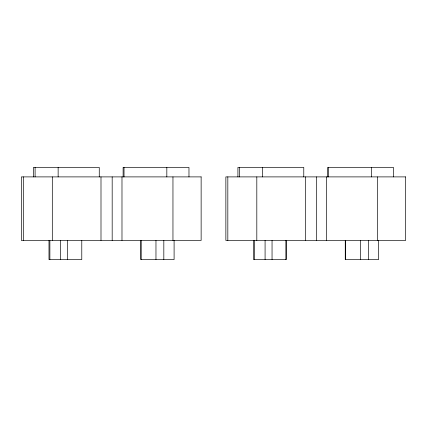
<?xml version="1.0" encoding="UTF-8"?>
<svg xmlns="http://www.w3.org/2000/svg" width="427" height="427" viewBox="0 0 427 427"><rect width="100%" height="100%" fill="white"/><g stroke="black" fill="none" stroke-linecap="round" stroke-linejoin="round"><path stroke-width="0.64" d="M393.481 176.895L393.481 167.432L327.621 167.432L327.621 176.895M378.61 240.438L378.61 259.568L345.256 259.568L345.256 240.438M377.468 176.895L377.468 240.438M371.341 167.432L371.341 176.895M368.336 240.438L368.336 259.568M360.479 240.438L360.479 259.568M345.656 240.438L345.656 259.568M328.528 167.432L328.528 176.895M326.495 176.895L326.495 240.438M316.685 176.895L316.685 240.438M305.508 176.895L305.508 240.438M303.778 176.895L303.778 167.432L237.919 167.432L237.919 176.895M286.293 240.438L286.293 259.568L253.494 259.568L253.494 240.438M285.893 240.438L285.893 259.568M272.047 240.438L272.047 259.568M265.082 240.438L265.082 259.568M262.653 167.432L262.653 176.895M256.814 176.895L256.814 240.438M254.391 240.438L254.391 259.568M239.606 167.432L239.606 176.895M227.826 176.895L227.826 240.438M188.974 176.895L188.974 167.432L123.115 167.432L123.115 176.895M174.099 240.438L174.099 259.568L140.75 259.568L140.75 240.438M172.956 176.895L172.956 240.438M166.829 167.432L166.829 176.895M163.824 240.438L163.824 259.568M155.967 240.438L155.967 259.568M141.145 240.438L141.145 259.568M124.022 167.432L124.022 176.895M121.983 176.895L121.983 240.438M112.178 176.895L112.178 240.438M100.996 176.895L100.996 240.438M99.267 176.895L99.267 167.432L33.407 167.432L33.407 176.895M81.781 240.438L81.781 259.568L48.988 259.568L48.988 240.438M67.541 240.438L67.541 259.568M60.575 240.438L60.575 259.568M58.141 167.432L58.141 176.895M52.307 176.895L52.307 240.438M49.879 240.438L49.879 259.568M35.094 167.432L35.094 176.895M23.314 176.895L23.314 240.438M201.138 176.895L21.35 176.895L21.35 240.438L201.138 240.438L201.138 176.895M405.65 176.895L225.862 176.895L225.862 240.438L405.65 240.438L405.65 176.895"/></g></svg>
